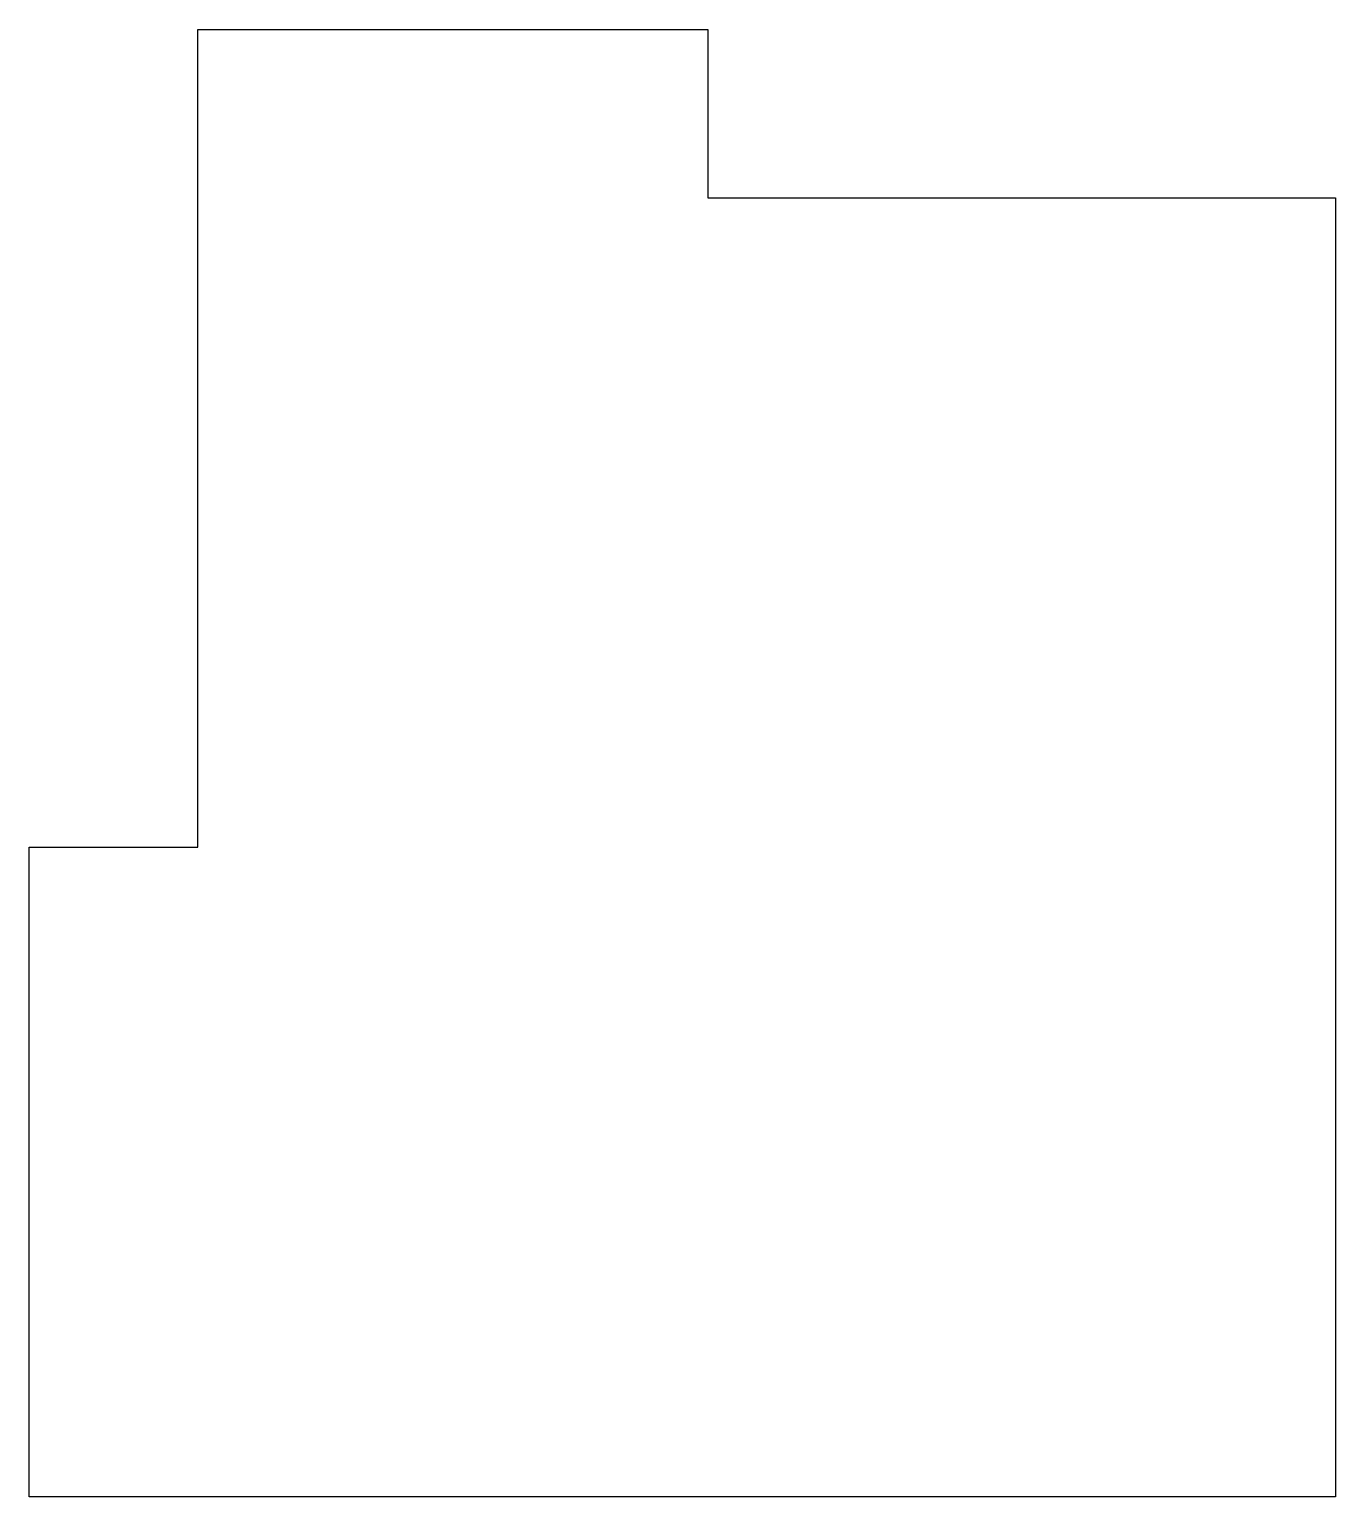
# Model space of a CAD drawing. Header units: millimetres. Extents: x -45.7 to -21.1, y 142.8 to 170.5.
import ezdxf

# ---------------------------------------------------------------- set-up
doc = ezdxf.new("R2010")
doc.units = ezdxf.units.MM
doc.layers.get('0').update_dxf_attribs({"linetype": 'CONTINUOUS'})

msp = doc.modelspace()

# ---------------------------------------------------------------- linework, layer by layer
msp.add_lwpolyline([(-42.478, 155.074), (-42.478, 170.481), (-32.876, 170.481), (-32.876, 167.306), (-21.05, 167.306), (-21.05, 142.842), (-45.653, 142.842), (-45.653, 155.074)], close=True)

doc.saveas('drawing.dxf')
